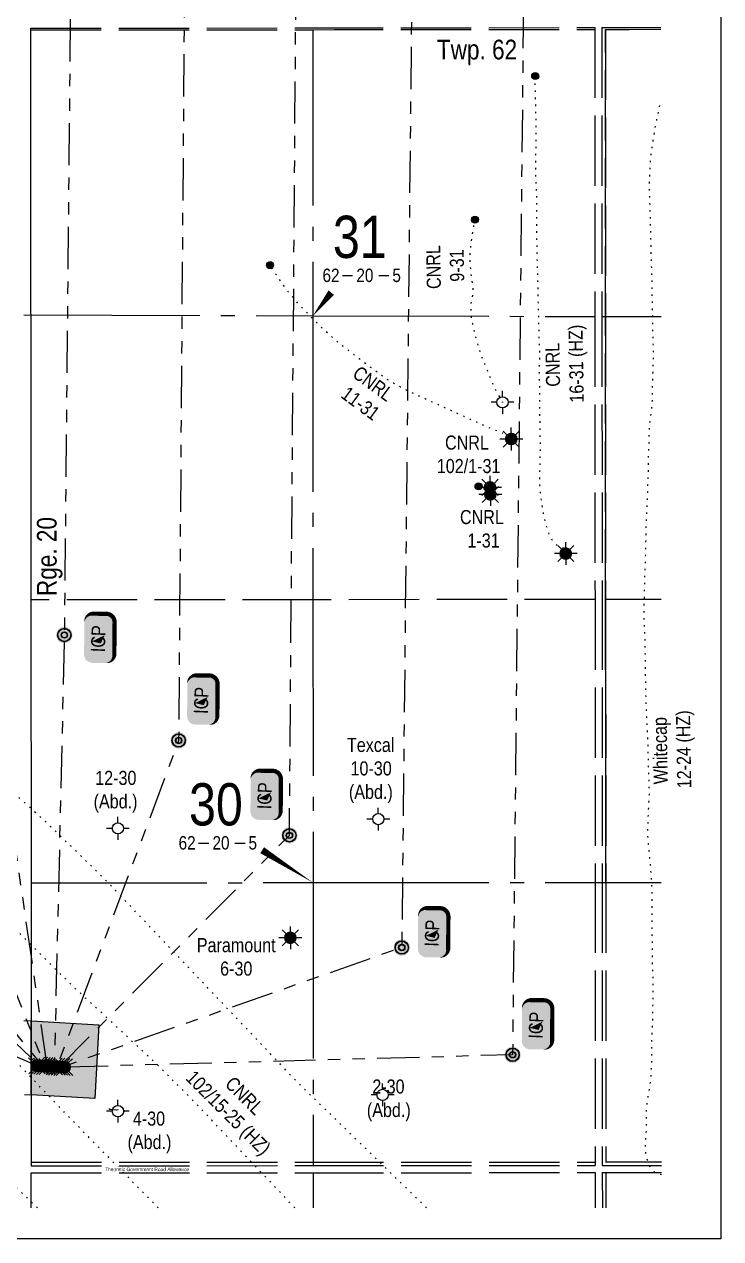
# Model space of a CAD drawing. Extents: x 492570 to 504268, y 6024618 to 6032974.
# Drawn here: x 503247 to 503742, y 6030639 to 6031501 of the extents above; entities that cross this region are included whole.
import ezdxf
from ezdxf.enums import TextEntityAlignment as Align

# ---------------------------------------------------------------- set-up
doc = ezdxf.new("R2010")
doc.units = 0
doc.header["$LTSCALE"] = 5
for name, pattern in [('foc-DOT', [1, 0.2, -0.8]), ('foc-DRILLPATH', [14.75, 6, -1.75, 1.75, -1.75, 1.75, -1.75]), ('foc-QUARTERLINE', [33, 25, -3, 2, -3]), ('foc-TRAV', [1.875, 1.25, -0.625]), ('foc-UNSURVEYED', [12.5, 10, -2.5])]:
    doc.linetypes.add(name, pattern=pattern)
for name, color, linetype in [('10', 1, 'Continuous'), ('9', 3, 'Continuous'), ('AB_SEC_N83UTMz11', 7, 'Continuous'), ('AS-CABLE', 224, 'foc-CABLE'), ('AS-DRILL-T', 8, 'Continuous'), ('C-WS-S', 8, 'Continuous'), ('D-TXT', 6, 'Continuous'), ('DETAIL-HZ-Existing', 8, 'foc-DOT'), ('DRILL-T', 8, 'Continuous'), ('F-WS-S', 8, 'Continuous'), ('L-BD', 7, 'Continuous'), ('L-MON', 1, 'Continuous'), ('L-QSEC', 8, 'foc-QUARTERLINE'), ('L-ROAD-T', 7, 'Continuous'), ('L-SEC', 7, 'Continuous'), ('L-SECLBL', 7, 'Continuous'), ('L-SECQ', 8, 'foc-QUARTERLINE'), ('L-USEC', 7, 'foc-UNSURVEYED'), ('P-PDRILLPATH', 12, 'foc-DRILLPATH'), ('P-PROPOSED', 10, 'Continuous'), ('P-PROPOSED-H', 21, 'Continuous'), ('P-TRAV', 4, 'foc-TRAV')]:
    doc.layers.add(name, color=color, linetype=linetype)
doc.layers.add('C-WS-T', color=13, linetype='Continuous', lineweight=9)
doc.layers.add('F-WS-T', color=190, linetype='Continuous', lineweight=9)
doc.styles.add('80', font='ARIALN.TTF', dxfattribs={"height": 10})
doc.styles.add('80L', font='ARIALN.TTF', dxfattribs={"height": 10})
doc.styles.add('foc-LtypeFont', font='ARIALN.TTF', dxfattribs={"height": 7.35})
doc.styles.add('SIMPLEX', font='ARIALN.TTF')
doc.linetypes.add('foc-CABLE', pattern='A,2,-1,["C",foc-LtypeFont,S=0.2,R=0,X=-0.625,Y=-0.75],-1.24,8', length=12.24)

# ---------------------------------------------------------------- blocks, each defined once
blk = doc.blocks.new('L-SECLBL')
at = {"layer": '9', "color": 7}
for p, q in [((-5.08, -27.83), (-12.29, -27.83)), ((20.7, -27.83), (13.5, -27.83))]:
    blk.add_line(p, q, dxfattribs=at)
at = {"layer": '10', "color": 2, "style": 'SIMPLEX'}
blk.add_attdef('SEC', text='', height=30, dxfattribs=at).set_placement((0, 0), align=Align.MIDDLE)
at = {"layer": '10', "color": 5, "style": '80L'}
blk.add_attdef('TWP', text='', height=9.5, dxfattribs=at).set_placement((-14.43, -27.37), align=Align.MIDDLE_RIGHT)
blk.add_attdef('RGE', text='', height=9.5, dxfattribs=at).set_placement((3.62, -27.37), align=Align.MIDDLE_CENTER)
blk.add_attdef('MER', text='', height=9.5, dxfattribs=at).set_placement((23.17, -27.37), align=Align.MIDDLE_LEFT)
blk = doc.blocks.new('GAS')
h = blk.add_hatch(color=255)
h.dxf.hatch_style = 1
edge = h.paths.add_edge_path()
edge.add_arc((0, 0), 0.9, 0, 360)
for p, q in [((-0.81, 0), (-1.62, 0)), ((-0.57, 0.57), (-1.14, 1.14)), ((0, 0.81), (0, 1.62)), ((0.57, 0.57), (1.14, 1.14)), ((1.62, 0), (0.81, 0)), ((-0.57, -0.57), (-1.14, -1.14)), ((0, -0.81), (0, -1.62)), ((1.14, -1.14), (0.57, -0.57))]:
    blk.add_line(p, q)
blk.add_circle((0, 0), 0.8)
blk = doc.blocks.new('plbh')
at = {"layer": 'L-MON'}
h = blk.add_hatch(color=255, dxfattribs=at)
h.dxf.hatch_style = 1
edge = h.paths.add_edge_path()
edge.add_arc((0, 0), 1.16, 0, 360)
h = blk.add_hatch(color=256, dxfattribs=at)
h.dxf.hatch_style = 1
h.paths.add_polyline_path([(-0.96, 0, 1), (0.96, 0, 1)])
h.paths.add_polyline_path([(0.91, 0, -1), (-0.91, 0, -1)], flags=16)
h.paths.add_polyline_path([(0.45, 0, -1), (-0.45, 0, -1)], flags=0)
h = blk.add_hatch(color=256, dxfattribs=at)
h.dxf.hatch_style = 1
h.paths.add_polyline_path([(-0.45, 0, 1), (0.45, 0, 1)])
h.paths.add_polyline_path([(0.4, 0, -1), (-0.4, 0, -1)], flags=16)
at = {"layer": 'L-MON', "color": 240}
for radius in [0.96, 0.91, 0.45, 0.4]:
    blk.add_circle((0, 0), radius, dxfattribs=at)
blk = doc.blocks.new('WC')
at = {"layer": 'L-MON'}
h = blk.add_hatch(color=255, dxfattribs=at)
h.dxf.hatch_style = 1
edge = h.paths.add_edge_path()
edge.add_arc((0, 0), 0.9, 0, 360)
at = {"layer": 'L-MON', "color": 240, "flags": 128}
for points in [[(-0.62, 0.5), (-1.23, 1.12)], [(0.52, 0.61), (1.13, 1.21)], [(-1.18, -1.18), (-0.56, -0.57)], [(1.16, -1.18), (0.56, -0.57)]]:
    blk.add_lwpolyline(points, dxfattribs=at)
at = {"layer": 'L-MON', "color": 240}
for radius in [0.8, 0.373]:
    blk.add_circle((0, 0), radius, dxfattribs=at)
blk = doc.blocks.new('GABD')
for p, q in [((-0.81, 0), (-1.62, 0)), ((0, 0.81), (0, 1.62)), ((1.62, 0), (0.81, 0)), ((0, -0.81), (0, -1.62))]:
    blk.add_line(p, q)
blk.add_circle((0, 0), 0.8)
blk = doc.blocks.new('BH-Existing')
at = {"layer": 'AS-DRILL-T'}
h = blk.add_hatch(color=256, dxfattribs=at)
h.dxf.hatch_style = 1
edge = h.paths.add_edge_path()
edge.add_arc((0, 0), 0.5, 0, 360)
blk.add_circle((0, 0), 0.5, dxfattribs=at)
blk = doc.blocks.new('*U91')
h = blk.add_hatch(color=254)
edge = h.paths.add_edge_path()
edge.add_line((-11.5, -11.5), (11.5, -11.5))
edge.add_arc((11.5, -5.5), 6, 270, 360)
edge.add_line((17.5, -5.5), (17.5, 4))
edge.add_arc((11.5, 4), 6, 0, 90)
edge.add_line((11.5, 10), (-11.5, 10))
edge.add_arc((-11.5, 4), 6, 90, 180)
edge.add_line((-17.5, 4), (-17.5, -5.5))
edge.add_arc((-11.5, -5.5), 6, 180, 270)
at = {"color": 1, "flags": 128}
blk.add_lwpolyline([(-11.5, -11.5, 3, 3, 0), (11.5, -11.5, 3, 3, 0.414214), (17.5, -5.5, 3, 3, 0), (17.5, 4, 3, 0, 0.414214), (11.5, 10, 0, 0, 0), (-11.5, 10, 0, 0, 0.414214), (-17.5, 4, 0, 0, 0), (-17.5, -5.5, 0, 3, 0.414214)], format="xyseb", close=True, dxfattribs=at)
blk.add_lwpolyline([(-3.63, -1.78, 0, 10, 0), (0, 0, 5, 5, 0)], format="xyseb", dxfattribs=at)
at = {"color": 1, "style": '80'}
blk.add_attdef('ENTER_TEXT_001', (-35.99, -5), '', height=10, dxfattribs=at)

msp = doc.modelspace()

# ---------------------------------------------------------------- hatches: boundary and pattern name
at = {"layer": 'P-PROPOSED-H'}
h = msp.add_hatch(color=256, dxfattribs=at)
h.dxf.hatch_style = 1
h.paths.add_polyline_path([(503251.888, 6030793.442), (503300.124, 6030790.755), (503297.208, 6030738.361), (503251.898, 6030740.885)])

# ---------------------------------------------------------------- linework, layer by layer
at = {"layer": 'AB_SEC_N83UTMz11'}
for p, q in [((503660.235, 6030992.273), (503660.19, 6031092.787)), ((503660.28, 6030891.759), (503660.235, 6030992.273))]:
    msp.add_line(p, q, dxfattribs=at)
at = {"layer": 'AS-CABLE', "flags": 128}
msp.add_lwpolyline([(503307.104, 6030731.327), (503307.786, 6030730.776), (503309.553, 6030730.654), (503309.556, 6030730.653), (503309.555, 6030730.648), (503312.906, 6030730.417), (503313.797, 6030730.645), (503313.798, 6030730.648)], dxfattribs=at)
at = {"layer": 'DETAIL-HZ-Existing', "flags": 128}
for points in [[(503631.855, 6031125.433), (503631.855, 6031125.433), (503631.854, 6031125.546), (503631.769, 6031125.658), (503631.509, 6031125.841), (503631.444, 6031125.903), (503631.389, 6031125.948), (503631.342, 6031125.98), (503631.302, 6031126), (503631.264, 6031126.01), (503631.194, 6031126.015), (503631.104, 6031126.023), (503631.064, 6031126.023), (503630.884, 6031126.055), (503630.734, 6031126.123), (503630.627, 6031126.185), (503630.569, 6031126.188), (503630.482, 6031126.148), (503630.487, 6031126.115), (503630.562, 6031126.103), (503630.724, 6031126.358), (503630.972, 6031126.735), (503631.184, 6031127.01), (503631.156, 6031127.415), (503631.081, 6031127.905), (503631.231, 6031128.183), (503631.361, 6031128.336), (503631.411, 6031128.423), (503631.491, 6031128.513), (503631.641, 6031128.618), (503631.841, 6031128.798), (503631.986, 6031128.976), (503632.066, 6031129.141), (503632.153, 6031129.326), (503632.278, 6031129.496), (503632.486, 6031129.698), (503632.523, 6031129.733), (503632.526, 6031129.733), (503632.526, 6031129.733), (503632.593, 6031129.746), (503632.646, 6031129.736), (503632.713, 6031129.718), (503632.796, 6031129.696), (503632.896, 6031129.674), (503633.013, 6031129.651), (503633.133, 6031129.626), (503633.256, 6031129.599), (503633.308, 6031129.579), (503633.328, 6031129.556), (503633.278, 6031129.471), (503633.106, 6031129.361), (503632.858, 6031129.274), (503632.558, 6031129.213), (503632.231, 6031129.158), (503631.896, 6031129.111), (503631.498, 6031129.103), (503630.978, 6031129.145), (503630.333, 6031129.233), (503629.593, 6031129.385), (503628.776, 6031129.625), (503627.891, 6031129.964), (503626.973, 6031130.412), (503625.883, 6031131.101), (503624.983, 6031131.794), (503624.122, 6031132.608), (503623.277, 6031133.58), (503622.452, 6031134.715), (503621.656, 6031136.015), (503620.906, 6031137.465), (503620.215, 6031139.049), (503619.592, 6031140.759), (503618.994, 6031142.567), (503618.361, 6031144.439), (503617.745, 6031146.414), (503617.205, 6031148.486), (503616.712, 6031150.658), (503616.278, 6031152.896), (503615.893, 6031155.186), (503615.504, 6031157.498), (503615.119, 6031159.846), (503614.735, 6031162.213), (503614.38, 6031164.595), (503614.104, 6031166.995), (503613.881, 6031169.405), (503613.695, 6031171.81), (503613.559, 6031174.22), (503613.468, 6031176.63), (503613.408, 6031179.045), (503613.414, 6031181.45), (503613.479, 6031183.865), (503613.553, 6031186.283), (503613.637, 6031188.698), (503613.706, 6031191.108), (503613.765, 6031193.528), (503613.835, 6031195.948), (503613.901, 6031198.368), (503613.913, 6031200.788), (503613.857, 6031203.211), (503613.792, 6031205.628), (503613.741, 6031208.043), (503613.698, 6031210.463), (503613.659, 6031212.878), (503613.641, 6031215.293), (503613.623, 6031217.706), (503613.577, 6031220.123), (503613.534, 6031222.543), (503613.51, 6031224.953), (503613.495, 6031227.373), (503613.466, 6031229.793), (503613.426, 6031232.213), (503613.405, 6031234.633), (503613.394, 6031237.043), (503613.378, 6031239.473), (503613.365, 6031241.881), (503613.359, 6031244.298), (503613.336, 6031246.713), (503613.29, 6031249.121), (503613.245, 6031251.536), (503613.231, 6031253.951), (503613.251, 6031256.371), (503613.29, 6031258.791), (503613.361, 6031262.088), (503613.4, 6031264.501), (503613.405, 6031266.921), (503613.364, 6031269.336), (503613.298, 6031271.754), (503613.225, 6031274.166), (503613.134, 6031276.581), (503613.043, 6031278.994), (503612.965, 6031281.409), (503612.912, 6031283.819), (503612.871, 6031286.234), (503612.843, 6031288.651), (503612.807, 6031291.064), (503612.749, 6031293.481), (503612.673, 6031295.896), (503612.602, 6031298.309), (503612.521, 6031300.724), (503612.418, 6031303.139), (503612.327, 6031305.549), (503612.274, 6031307.969), (503612.236, 6031310.381), (503612.19, 6031312.801), (503612.134, 6031315.214), (503612.081, 6031317.631), (503612.04, 6031320.044), (503611.985, 6031322.461), (503611.901, 6031324.869), (503611.838, 6031327.281), (503611.805, 6031329.696), (503611.736, 6031332.119), (503611.648, 6031334.534), (503611.597, 6031336.954), (503611.557, 6031339.374), (503611.503, 6031341.789), (503611.445, 6031344.199), (503611.392, 6031346.611), (503611.349, 6031349.029), (503611.318, 6031351.444), (503611.28, 6031353.856), (503611.231, 6031356.266), (503611.211, 6031358.684), (503611.21, 6031361.099), (503611.221, 6031363.516), (503611.258, 6031365.929), (503611.285, 6031368.346), (503611.294, 6031370.761), (503611.313, 6031373.176), (503611.313, 6031375.589), (503611.272, 6031378.001), (503611.206, 6031380.411), (503611.13, 6031382.826), (503611.045, 6031385.241), (503610.946, 6031387.661), (503610.836, 6031390.074), (503610.747, 6031392.476), (503610.672, 6031394.889), (503610.611, 6031397.296), (503610.58, 6031399.711), (503610.569, 6031402.126), (503610.586, 6031404.541), (503610.64, 6031406.957), (503610.712, 6031409.364), (503610.789, 6031411.782), (503610.858, 6031414.197), (503610.907, 6031416.619), (503610.919, 6031419.037), (503610.921, 6031421.457), (503610.932, 6031423.872), (503610.939, 6031426.289), (503610.921, 6031428.709), (503610.885, 6031431.124), (503610.837, 6031433.544), (503610.776, 6031435.967), (503610.703, 6031438.384), (503610.624, 6031440.807), (503610.569, 6031443.224), (503610.51, 6031445.632), (503610.44, 6031448.052), (503610.359, 6031450.462), (503610.301, 6031452.879), (503610.262, 6031455.299), (503610.222, 6031457.709), (503610.183, 6031460.127), (503610.181, 6031460.404), (503610.172, 6031464.654)], [(503699.793, 6030684.131), (503699.002, 6030684.398), (503697.882, 6030684.755), (503696.804, 6030685.077), (503695.826, 6030685.474), (503694.946, 6030686.079), (503694.138, 6030686.861), (503693.355, 6030687.718), (503692.6, 6030688.662), (503691.909, 6030689.727), (503691.314, 6030690.872), (503690.818, 6030692.084), (503690.415, 6030693.316), (503690.015, 6030694.551), (503689.574, 6030695.861), (503689.121, 6030697.433), (503688.743, 6030699.378), (503688.519, 6030701.733), (503688.463, 6030703.183), (503688.46, 6030704.676), (503688.475, 6030705.316), (503688.676, 6030708.483), (503688.992, 6030712.199), (503689.24, 6030716.239), (503689.336, 6030720.514), (503689.271, 6030724.981), (503689.321, 6030729.791), (503689.777, 6030735.092), (503690.659, 6030740.935), (503690.739, 6030741.397), (503691.726, 6030747.253), (503692.556, 6030753.981), (503692.91, 6030760.971), (503692.952, 6030768.078), (503692.984, 6030774.363), (503692.996, 6030775.211), (503693.175, 6030782.396), (503693.49, 6030789.564), (503693.746, 6030796.707), (503693.861, 6030803.922), (503693.97, 6030811.114), (503694.052, 6030818.314), (503693.901, 6030825.464), (503693.65, 6030832.599), (503693.525, 6030839.689), (503693.484, 6030846.882), (503693.391, 6030854.064), (503693.235, 6030861.189), (503693.234, 6030868.364), (503693.316, 6030875.515), (503693.38, 6030882.662), (503693.074, 6030889.845), (503692.556, 6030897.022), (503692.116, 6030904.189), (503691.502, 6030911.344), (503690.709, 6030918.439), (503690.218, 6030925.536), (503690.31, 6030932.711), (503690.59, 6030939.894), (503690.939, 6030947.114), (503691.271, 6030954.327), (503691.23, 6030961.504), (503690.954, 6030968.659), (503690.711, 6030975.837), (503690.513, 6030982.979), (503690.302, 6030990.167), (503689.986, 6030997.352), (503689.64, 6031004.532), (503689.285, 6031011.709), (503689.019, 6031018.896), (503688.841, 6031026.149), (503688.698, 6031033.294), (503688.569, 6031040.481), (503688.459, 6031047.651), (503688.413, 6031054.822), (503688.33, 6031062.017), (503687.969, 6031069.219), (503687.638, 6031076.381), (503687.598, 6031083.524), (503687.679, 6031090.657), (503687.901, 6031097.857), (503688.068, 6031105.022), (503688.232, 6031112.217), (503688.524, 6031119.392), (503688.721, 6031126.567), (503688.88, 6031133.742), (503689.004, 6031140.855), (503689.201, 6031148.058), (503689.553, 6031155.226), (503689.882, 6031162.388), (503690.161, 6031169.568), (503690.368, 6031176.756), (503690.595, 6031183.941), (503690.632, 6031191.149), (503690.828, 6031198.287), (503691.153, 6031205.464), (503691.232, 6031212.624), (503691.804, 6031219.767), (503692.811, 6031226.895), (503693.397, 6031234.043), (503693.544, 6031241.186), (503693.686, 6031248.321), (503693.915, 6031255.491), (503694.209, 6031262.616), (503694.224, 6031269.786), (503693.993, 6031276.974), (503693.847, 6031284.174), (503693.719, 6031291.389), (503693.553, 6031298.584), (503693.428, 6031305.946), (503693.317, 6031313.139), (503693.134, 6031320.269), (503692.95, 6031327.434), (503692.757, 6031334.589), (503692.554, 6031341.751), (503692.378, 6031348.919), (503692.223, 6031356.061), (503692.069, 6031363.241), (503691.859, 6031370.416), (503691.62, 6031377.599), (503691.415, 6031384.809), (503691.454, 6031391.994), (503691.778, 6031399.191), (503692.252, 6031406.367), (503693.217, 6031413.485), (503694.249, 6031420.56), (503695.375, 6031427.641), (503696.837, 6031434.677), (503698.274, 6031441.68), (503699.49, 6031447.426)], [(503586.869, 6031233.044), (503586.886, 6031232.984), (503586.904, 6031232.932), (503586.904, 6031232.932), (503586.904, 6031232.932), (503586.924, 6031232.887), (503586.946, 6031232.789), (503586.974, 6031232.689), (503587.001, 6031232.644), (503587.001, 6031232.644), (503587.001, 6031232.644), (503587.001, 6031232.644), (503586.956, 6031232.742), (503586.934, 6031232.774), (503586.861, 6031232.889), (503586.323, 6031234.127), (503586.063, 6031234.854), (503585.328, 6031236.299), (503584.553, 6031237.566), (503583.695, 6031238.989), (503582.789, 6031240.561), (503581.899, 6031242.241), (503581.013, 6031244.1), (503580.07, 6031246.268), (503578.329, 6031250.365), (503577.273, 6031252.912), (503576.268, 6031255.402), (503575.167, 6031258.054), (503573.806, 6031261.338), (503572.495, 6031264.751), (503571.289, 6031268.253), (503570.143, 6031271.885), (503569.037, 6031275.61), (503568.029, 6031279.127), (503567.145, 6031282.672), (503566.574, 6031285.237), (503565.816, 6031288.526), (503565.258, 6031291.139), (503564.865, 6031293.714), (503564.654, 6031296.404), (503564.553, 6031299.331), (503564.747, 6031303.134), (503565.496, 6031307.147), (503565.98, 6031309.887), (503566.085, 6031311.384), (503566.084, 6031312.967), (503565.986, 6031314.549), (503565.668, 6031317.124), (503565.034, 6031321.364), (503564.423, 6031326.316), (503564.082, 6031331.146), (503563.958, 6031335.784), (503564.074, 6031340.264), (503564.48, 6031344.484), (503565.159, 6031349.619), (503565.97, 6031354.72), (503567.026, 6031360.715), (503567.368, 6031362.653)], [(503593.156, 6031206.815), (503593.156, 6031206.815), (503593.134, 6031206.797), (503593.109, 6031206.78), (503593.099, 6031206.762), (503593.112, 6031206.725), (503593.152, 6031206.702), (503593.192, 6031206.687), (503593.274, 6031206.68), (503593.469, 6031206.705), (503593.489, 6031206.807), (503590.774, 6031207.279), (503591.971, 6031208.244), (503591.203, 6031208.834), (503588.766, 6031210.183), (503586.86, 6031210.97), (503583.315, 6031212.402), (503580.96, 6031213.354), (503578.589, 6031214.335), (503576.049, 6031215.412), (503572.059, 6031217.148), (503568.353, 6031218.795), (503563.1, 6031221.191), (503557.099, 6031223.987), (503550.619, 6031226.937), (503544.608, 6031229.611), (503538.507, 6031232.324), (503531.944, 6031235.315), (503525.693, 6031238.225), (503519.83, 6031240.959), (503514.511, 6031243.602), (503509.403, 6031246.431), (503505.47, 6031248.792), (503500.457, 6031252.308), (503496.328, 6031255.474), (503490.297, 6031259.93), (503485.096, 6031263.779), (503479.022, 6031268.352), (503472.466, 6031273.555), (503468.202, 6031277.129), (503464.126, 6031280.67), (503460.195, 6031284.219), (503455.867, 6031288.393), (503452.146, 6031292.244), (503448.52, 6031295.933), (503445.003, 6031299.57), (503441.277, 6031303.634), (503438.411, 6031306.816), (503435.653, 6031310.162), (503434.673, 6031311.462), (503433.415, 6031313.162), (503431.039, 6031316.493), (503429.105, 6031319.255), (503426.662, 6031322.742), (503422.9, 6031328.439), (503421.885, 6031330.061), (503421.752, 6031330.273)], [(503578.269, 6031167.504), (503578.269, 6031167.504), (503578.314, 6031167.502), (503578.437, 6031167.49), (503578.557, 6031167.467), (503578.662, 6031167.43), (503578.767, 6031167.367), (503578.897, 6031167.297), (503579.027, 6031167.222), (503579.15, 6031167.142), (503579.265, 6031167.07), (503579.36, 6031167.007), (503579.422, 6031166.972), (503579.482, 6031166.967), (503579.555, 6031166.97), (503579.625, 6031166.955), (503579.702, 6031166.917), (503579.782, 6031166.857), (503579.852, 6031166.785), (503579.93, 6031166.73), (503580.025, 6031166.707), (503580.125, 6031166.705), (503580.21, 6031166.718), (503580.28, 6031166.745), (503580.345, 6031166.778), (503580.41, 6031166.813), (503580.527, 6031166.888), (503580.617, 6031167.018), (503580.392, 6031167.468), (503580.042, 6031167.862), (503579.407, 6031168.377), (503578.844, 6031168.742), (503578.264, 6031169.027), (503577.574, 6031169.319), (503576.989, 6031169.562), (503576.251, 6031169.914), (503575.591, 6031170.259), (503575.156, 6031170.481), (503574.386, 6031170.891), (503573.616, 6031171.301), (503572.843, 6031171.711), (503572.073, 6031172.118), (503571.303, 6031172.528), (503570.533, 6031172.937), (503569.903, 6031173.272)], [(503532.943, 6030660.668), (503532.346, 6030661.249), (503517.509, 6030675.679), (503512.56, 6030680.488), (503507.571, 6030685.341), (503502.534, 6030690.257), (503497.595, 6030695.077), (503492.648, 6030699.901), (503487.742, 6030704.672), (503477.888, 6030714.266), (503472.929, 6030719.102), (503467.98, 6030723.895), (503453.038, 6030738.372), (503448.119, 6030743.136), (503443.152, 6030747.951), (503438.326, 6030752.842), (503433.556, 6030757.888), (503428.807, 6030762.892), (503423.983, 6030767.977), (503419.291, 6030772.956), (503414.55, 6030777.919), (503409.768, 6030782.923), (503400.257, 6030792.969), (503395.503, 6030797.953), (503390.734, 6030802.971), (503385.967, 6030808.002), (503376.481, 6030817.986), (503371.72, 6030823.007), (503366.925, 6030828.066), (503357.454, 6030838.127), (503352.713, 6030843.136), (503347.901, 6030848.169), (503338.415, 6030858.173), (503333.669, 6030863.184), (503328.882, 6030868.215), (503319.421, 6030878.202), (503314.564, 6030883.325), (503309.908, 6030888.249), (503305.053, 6030893.255), (503295.27, 6030902.939), (503290.314, 6030907.772), (503285.334, 6030912.578), (503275.444, 6030922.157), (503270.467, 6030927.015), (503265.493, 6030931.849), (503260.526, 6030936.625), (503250.231, 6030945.819), (503244.972, 6030950.459), (503240.008, 6030955.175), (503235.039, 6030959.954), (503230.059, 6030964.769), (503225.115, 6030969.575), (503220.144, 6030974.406), (503215.22, 6030979.254), (503210.295, 6030984.073), (503205.319, 6030988.901), (503200.357, 6030993.714), (503195.258, 6030998.403), (503189.977, 6031002.861), (503184.91, 6031007.332), (503180.013, 6031012.23), (503170.235, 6031021.944), (503165.356, 6031026.828), (503160.589, 6031031.869), (503155.628, 6031036.677), (503150.554, 6031041.298), (503145.557, 6031046.178), (503140.748, 6031051.107), (503131.06, 6031060.876), (503126.188, 6031065.834), (503116.662, 6031075.821), (503114.569, 6031078.026)], [(503439.339, 6030660.64), (503437.198, 6030662.885), (503427.757, 6030672.937), (503423.26, 6030677.695), (503418.236, 6030682.949), (503413.432, 6030687.987), (503408.91, 6030692.753), (503403.921, 6030698.009), (503399.422, 6030702.745), (503394.282, 6030708.125), (503389.556, 6030713.064), (503380.292, 6030722.856), (503375.303, 6030728.162), (503370.596, 6030733.145), (503360.996, 6030742.992), (503356.089, 6030747.895), (503351.532, 6030752.456), (503346.333, 6030757.654), (503341.429, 6030762.548), (503336.803, 6030766.951), (503331.509, 6030771.794), (503326.469, 6030776.42), (503321.513, 6030781.011), (503316.136, 6030786.081), (503311.452, 6030790.475), (503301.277, 6030799.874), (503296.193, 6030804.582), (503290.888, 6030809.485), (503285.879, 6030814.126), (503280.898, 6030818.847), (503275.809, 6030823.79), (503270.95, 6030828.566), (503266.04, 6030833.462), (503261.369, 6030838.143), (503256.277, 6030843.246), (503251.373, 6030848.13), (503246.444, 6030853.013), (503241.795, 6030857.599), (503236.891, 6030862.417), (503231.679, 6030867.553), (503222.056, 6030876.987), (503217.119, 6030881.808), (503207.318, 6030891.537), (503202.147, 6030896.763), (503197.31, 6030901.659), (503192.818, 6030906.207), (503187.574, 6030911.476), (503182.973, 6030916.084), (503173.054, 6030926.108), (503168.145, 6030931.062), (503163.283, 6030935.905), (503153.62, 6030945.482), (503148.593, 6030950.49), (503143.689, 6030955.361), (503138.955, 6030960.077), (503129.024, 6030970.066), (503124.125, 6030974.959), (503119.406, 6030979.628), (503114.45, 6030984.524), (503109.383, 6030989.584), (503099.835, 6030999.184), (503094.765, 6031004.267), (503089.886, 6031009.138), (503077.622, 6031021.231), (503075.842, 6031022.983)], [(503342.296, 6030660.603), (503340.881, 6030662.045), (503336.184, 6030666.884), (503331.315, 6030671.807), (503326.316, 6030676.883), (503321.634, 6030681.671), (503316.613, 6030686.782), (503311.924, 6030691.511), (503307.072, 6030696.409), (503302.218, 6030701.327), (503297.381, 6030706.233), (503292.667, 6030711.027), (503282.806, 6030721.113), (503278.055, 6030726.027), (503268.484, 6030736.038), (503263.732, 6030740.959), (503249.344, 6030756.067), (503244.595, 6030761.09), (503240.011, 6030765.796), (503235.237, 6030770.82), (503230.205, 6030776.135), (503225.476, 6030781.151), (503220.779, 6030786.157), (503215.072, 6030792.065), (503206.387, 6030801.1), (503201.605, 6030806.043), (503196.658, 6030810.962), (503191.694, 6030815.75), (503186.823, 6030820.438), (503181.859, 6030825.224), (503176.88, 6030830.018), (503166.936, 6030839.622), (503157.016, 6030849.211), (503151.966, 6030854.119), (503147.102, 6030858.845), (503137.107, 6030868.384), (503132.155, 6030873.178), (503127.048, 6030878.048), (503116.885, 6030887.507), (503108.718, 6030895.372), (503102.058, 6030901.935), (503097.109, 6030906.751), (503082.016, 6030920.943), (503072.106, 6030930.352), (503062.198, 6030939.994), (503057.283, 6030944.81), (503043.053, 6030959.863), (503033.727, 6030970.132), (503031.359, 6030972.871), (503029.413, 6030975.271)], [(503256.527, 6030660.57), (503250.531, 6030666.355), (503245.517, 6030671.161), (503240.541, 6030675.935), (503235.586, 6030680.723), (503230.602, 6030685.534), (503225.566, 6030690.357), (503220.567, 6030695.12), (503215.588, 6030699.879), (503210.593, 6030704.662), (503205.587, 6030709.46), (503200.64, 6030714.241), (503195.921, 6030718.84), (503190.732, 6030723.868), (503175.777, 6030738.235), (503170.861, 6030743.061), (503165.906, 6030747.919), (503156.036, 6030757.541), (503151.071, 6030762.394), (503146.087, 6030767.178), (503141.116, 6030771.999), (503136.184, 6030776.774), (503126.248, 6030786.229), (503121.187, 6030791.109), (503116.24, 6030795.903), (503111.174, 6030800.681), (503106.275, 6030805.474), (503101.323, 6030810.41), (503096.404, 6030815.201), (503091.44, 6030820.019), (503081.446, 6030829.581), (503076.492, 6030834.377), (503071.603, 6030839.153), (503061.228, 6030848.377), (503056.134, 6030852.275), (503050.575, 6030856.296), (503045.203, 6030860.651), (503040.137, 6030865.257), (503035.09, 6030870.058), (503025.28, 6030879.772), (503020.375, 6030884.658), (503015.539, 6030889.574), (503010.83, 6030894.51), (503005.98, 6030899.548), (503001.169, 6030904.507), (502996.365, 6030909.475), (502986.814, 6030919.407), (502984.563, 6030921.766), (502978.306, 6030928.311)]]:
    msp.add_lwpolyline(points, dxfattribs=at)
at = {"layer": 'L-QSEC'}
msp.add_line((503657.587, 6031293.814), (503699.551, 6031293.857), dxfattribs=at)
at = {"layer": 'L-QSEC', "flags": 128}
for points in [[(503452.144, 6031497.598), (503452.187, 6031294.384)], [(503246.788, 6031294.975), (503452.187, 6031294.384)], [(503452.187, 6031294.384), (503452.23, 6031092.674)], [(503452.187, 6031294.384), (503652.561, 6031293.808)], [(503652.74, 6030891.751), (503699.711, 6030891.798)]]:
    msp.add_lwpolyline(points, dxfattribs=at)
at = {"layer": 'L-SEC'}
for p, q in [((503251.871, 6031092.598), (503251.818, 6031498.646)), ((503251.81, 6031092.568), (503251.869, 6030891.617)), ((503251.869, 6030891.617), (503251.907, 6030690.582)), ((503251.913, 6030660.569), (503251.908, 6030685.554))]:
    msp.add_line(p, q, dxfattribs=at)
at = {"layer": 'L-SECLBL', "flags": 128}
for points in [[(503452.187, 6031294.384, 0, 4.997, 0), (503465.238, 6031310.812, 0, 0, 0)], [(503452.319, 6030891.65, 0, 4.997, 0), (503416.126, 6030914.733, 0, 0, 0)]]:
    msp.add_lwpolyline(points, format="xyseb", dxfattribs=at)
at = {"layer": 'L-SECQ'}
msp.add_line((503452.37, 6030685.626), (503452.378, 6030660.645), dxfattribs=at)
at = {"layer": 'L-SECQ', "flags": 128}
for points in [[(503452.23, 6031092.674), (503452.299, 6030891.684)], [(503251.869, 6030891.617), (503452.299, 6030891.684)], [(503452.299, 6030891.684), (503652.74, 6030891.751)], [(503452.299, 6030891.684), (503452.368, 6030690.652)]]:
    msp.add_lwpolyline(points, dxfattribs=at)
at = {"layer": 'L-USEC'}
msp.add_line((503699.789, 6030693.283), (503660.368, 6030693.244), dxfattribs=at)
at = {"layer": 'L-USEC', "flags": 128}
for points in [[(503251.817, 6031498.654), (503351.979, 6031498.758), (503366.529, 6031498.773), (503452.142, 6031498.863)], [(503251.818, 6031497.39), (503351.981, 6031497.494), (503366.531, 6031497.509), (503452.144, 6031497.598)], [(503452.142, 6031498.863), (503467.506, 6031498.879), (503552.305, 6031498.967), (503568.48, 6031498.984), (503652.468, 6031499.072)], [(503452.144, 6031497.598), (503467.507, 6031497.614), (503552.307, 6031497.703), (503568.482, 6031497.72), (503652.47, 6031497.808)], [(503652.469, 6031499.072), (503652.515, 6031395.808), (503652.561, 6031293.808)], [(503657.495, 6031499.077), (503669.456, 6031499.09), (503676.995, 6031499.097), (503699.469, 6031499.121)], [(503657.496, 6031499.077), (503657.542, 6031395.811), (503657.587, 6031293.811)], [(503660.009, 6031497.816), (503669.457, 6031497.825), (503676.997, 6031497.833), (503699.47, 6031497.857)], [(503660.1, 6031293.816), (503660.055, 6031395.816), (503660.009, 6031497.816)], [(503660.011, 6031497.811), (503660.056, 6031395.812), (503660.102, 6031293.812)], [(503652.561, 6031293.808), (503652.606, 6031193.294), (503652.65, 6031092.78)], [(503657.587, 6031293.811), (503657.632, 6031193.297), (503657.677, 6031092.782)], [(503660.19, 6031092.787), (503660.145, 6031193.302), (503660.1, 6031293.816)], [(503660.102, 6031293.812), (503660.147, 6031193.298), (503660.191, 6031092.783)], [(503452.23, 6031092.674), (503251.81, 6031092.568)], [(503652.65, 6031092.78), (503452.23, 6031092.674)], [(503652.65, 6031092.78), (503652.695, 6030992.266), (503652.74, 6030891.751)], [(503657.677, 6031092.782), (503657.722, 6030992.268), (503657.767, 6030891.753)], [(503699.631, 6031092.827), (503660.19, 6031092.787)], [(503660.191, 6031092.783), (503660.236, 6030992.269), (503660.281, 6030891.754)], [(503652.74, 6030891.751), (503652.785, 6030791.236), (503652.829, 6030690.723)], [(503657.767, 6030891.753), (503657.811, 6030791.238), (503657.856, 6030690.725)], [(503660.281, 6030891.754), (503660.326, 6030791.239), (503660.369, 6030693.24)], [(503251.907, 6030693.096), (503452.367, 6030693.167)], [(503452.367, 6030693.167), (503652.828, 6030693.237)], [(503660.369, 6030693.24), (503699.789, 6030693.254)], [(503251.907, 6030690.582), (503452.368, 6030690.652)], [(503251.908, 6030685.555), (503452.37, 6030685.626)], [(503452.368, 6030690.652), (503652.829, 6030690.723)], [(503452.37, 6030685.626), (503652.832, 6030685.696)], [(503652.832, 6030685.696), (503652.843, 6030660.71)], [(503657.856, 6030690.725), (503699.79, 6030690.739)], [(503657.858, 6030685.698), (503699.792, 6030685.713)], [(503657.858, 6030685.699), (503657.869, 6030660.712)], [(503660.372, 6030685.7), (503660.383, 6030660.712)]]:
    msp.add_lwpolyline(points, dxfattribs=at)
at = {"layer": 'P-PDRILLPATH', "flags": 128}
for points in [[(503048.025, 6032284.808), (503042.502, 6031027.551), (503259.792, 6030761.47)], [(503130.57, 6032284.847), (503121.851, 6031115.023), (503261.617, 6030761.367)], [(503263.449, 6030761.282), (503200.56, 6031192.5), (503209.277, 6032284.889)], [(503286.766, 6032242.459), (503275.555, 6031067.594), (503268.439, 6030760.985)], [(502969.285, 6032181.073), (503042.488, 6030967.584), (503257.969, 6030761.575)], [(503365.478, 6032143.819), (503356.783, 6030992.677), (503270.26, 6030760.885)], [(503272.087, 6030760.783), (503435.51, 6030925.255), (503444.189, 6032045.38)], [(503256.139, 6030761.669), (502882.562, 6030921.32), (502890.502, 6031937.625)], [(503605.588, 6031883.084), (503594.076, 6030769.41), (503275.74, 6030760.575)], [(503523.562, 6031632.858), (503515.334, 6030845.591), (503273.915, 6030760.681)]]:
    msp.add_lwpolyline(points, dxfattribs=at)
at = {"layer": 'P-PROPOSED', "flags": 128}
msp.add_lwpolyline([(503251.888, 6030793.442), (503300.124, 6030790.755), (503297.208, 6030738.361), (503251.898, 6030740.885)], close=True, dxfattribs=at)
at = {"layer": 'P-TRAV', "flags": 128}
for points in [[(503246.861, 6030793.722), (503251.888, 6030793.442)], [(503247.263, 6030741.143), (503251.898, 6030740.885)]]:
    msp.add_lwpolyline(points, dxfattribs=at)

# ---------------------------------------------------------------- block references
at = {"layer": 'AS-DRILL-T', "xscale": 4.997316549999998, "yscale": 4.997316549999998, "zscale": 4.997316549999998}
for p in [(503610.172, 6031464.654), (503567.368, 6031362.653), (503421.752, 6031330.273), (503569.903, 6031173.272)]:
    msp.add_blockref('BH-Existing', p, dxfattribs=at)
at = {"layer": 'C-WS-S', "xscale": 4.997316549999959, "yscale": 4.997316549999959, "zscale": 4.997316549999959}
for p in [(503593.156, 6031206.815), (503578.269, 6031167.504), (503631.855, 6031125.433)]:
    msp.add_blockref('GAS', p, dxfattribs=at)
at = {"layer": 'F-WS-S', "xscale": 4.997316549999959, "yscale": 4.997316549999959}
for name, p, zscale in [('GABD', (503586.924, 6031232.887), 1.249329137499989), ('GAS', (503578.041, 6031172.484), 4.997316549999959), ('GABD', (503498.664, 6030936.824), 1.249999999999988), ('GABD', (503313.601, 6030930.263), 1.249999999999988), ('GAS', (503436.147, 6030852.506), 4.997316549999959), ('GABD', (503501.723, 6030740.936), 1.249999999999988)]:
    msp.add_blockref(name, p, dxfattribs=dict(at, zscale=zscale))
at = {"layer": 'L-MON'}
ref = msp.add_blockref('*U91', (503299.673, 6031065.229), dxfattribs=dict(at, xscale=0.9991647603146542, yscale=0.9991647603146542, zscale=0.7490926300845151, rotation=89.45323920890976))
ref.add_attrib('ENTER_TEXT_001', 'ICP', (503304.291, 6031055.213), dxfattribs={"layer": '0', "color": 1, "height": 9.9916, "rotation": 87.8025, "style": '80'})
at = {"layer": 'L-MON', "xscale": 4.997316549999959, "yscale": 4.997316549999959}
for name, p, zscale in [('plbh', (503275.555, 6031067.594), 54.97048204999951), ('plbh', (503356.783, 6030992.677), 54.97048204999951), ('plbh', (503435.51, 6030925.255), 54.97048204999951), ('plbh', (503515.334, 6030845.591), 54.97048204999951), ('plbh', (503594.076, 6030769.41), 54.97048204999951), ('WC', (503256.139, 6030761.669), 4.997316549999959), ('WC', (503257.969, 6030761.575), 4.997316549999959), ('WC', (503259.792, 6030761.47), 4.997316549999959), ('WC', (503261.617, 6030761.367), 4.997316549999959), ('WC', (503263.449, 6030761.282), 4.997316549999959), ('WC', (503268.439, 6030760.985), 4.997316549999959), ('WC', (503270.26, 6030760.885), 4.997316549999959), ('WC', (503272.087, 6030760.783), 4.997316549999959), ('WC', (503273.915, 6030760.681), 4.997316549999959), ('WC', (503275.74, 6030760.575), 4.997316549999959)]:
    msp.add_blockref(name, p, dxfattribs=dict(at, zscale=zscale))
at = {"layer": 'L-MON'}
ref = msp.add_blockref('*U91', (503372.863, 6031021.398), dxfattribs=dict(at, xscale=0.9991647603146594, yscale=0.9991647603146594, zscale=0.7490926300845151, rotation=89.56724700418421))
ref.add_attrib('ENTER_TEXT_001', 'ICP', (503377.482, 6031011.382), dxfattribs={"layer": '0', "color": 1, "height": 9.9916, "rotation": 87.8025, "style": '80'})
ref = msp.add_blockref('*U91', (503417.879, 6030953.684), dxfattribs=dict(at, xscale=0.99916476031466, yscale=0.99916476031466, zscale=0.7490926300845151, rotation=89.55608153449356))
ref.add_attrib('ENTER_TEXT_001', 'ICP', (503422.497, 6030943.668), dxfattribs={"layer": '0', "color": 1, "height": 9.9916, "rotation": 87.8025, "style": '80'})
ref = msp.add_blockref('*U91', (503536.9, 6030856.086), dxfattribs=dict(at, xscale=0.99916476031466, yscale=0.99916476031466, zscale=0.7490926300845151, rotation=89.55608153449356))
ref.add_attrib('ENTER_TEXT_001', 'ICP', (503541.519, 6030846.07), dxfattribs={"layer": '0', "color": 1, "height": 9.9916, "rotation": 87.8025, "style": '80'})
ref = msp.add_blockref('*U91', (503610.764, 6030790.694), dxfattribs=dict(at, xscale=0.99916476031466, yscale=0.99916476031466, zscale=0.7490926300845151, rotation=89.55608153449356))
ref.add_attrib('ENTER_TEXT_001', 'ICP', (503615.382, 6030780.678), dxfattribs={"layer": '0', "color": 1, "height": 9.9916, "rotation": 87.8025, "style": '80'})
at = {"layer": 'L-SECLBL', "xscale": 0.99946331, "yscale": 0.99946331, "zscale": 0.2498677499999959}
for p, values in [((503485.509, 6031350.444), {'SEC': '31', 'TWP': '62', 'RGE': '20', 'MER': '5'}), ((503383.261, 6030947.328), {'SEC': '30', 'TWP': '62', 'RGE': '20', 'MER': '5'})]:
    msp.add_blockref('L-SECLBL', p, dxfattribs=at).add_auto_attribs(values)

# ---------------------------------------------------------------- texts
at = {"layer": 'C-WS-T', "char_height": 9.99463, "attachment_point": 1, "style": '80L'}
for s, insert in [('\\pi12.284;CNRL\\P\\pi6.4483;102/1-31', (503533.786, 6031209.274)), ('\\pi12.284;CNRL\\P\\pi17.592;1-31', (503544.409, 6031156.379))]:
    msp.add_mtext_dynamic_manual_height_columns(s, width=54.75, gutter_width=49.973, heights=[0], dxfattribs=dict(at, insert=insert))
at = {"layer": 'D-TXT', "color": 3, "char_height": 13.9925, "attachment_point": 1, "style": '80L'}
for s, width, gutter_width, insert, rotation in [('Twp. 62', 101.34098, 47.475, (503540.298, 6031490.415), 0.059968), ('Rge. 20', 55.51884, 47.5, (503256.066, 6031095.259), 90.007579)]:
    msp.add_mtext_dynamic_manual_height_columns(s, width=width, gutter_width=gutter_width, heights=[0], dxfattribs=dict(at, insert=insert, rotation=rotation))
at = {"layer": 'DRILL-T', "insert": (503379.717, 6030771.306), "char_height": 9.99463, "attachment_point": 1, "rotation": 315.019144, "style": '80L'}
msp.add_mtext_dynamic_manual_height_columns('\\pi23.16;CNRL\\P\\pi0.39563;102/15-25 (HZ)', width=76.50094, gutter_width=49.973, heights=[0], dxfattribs=at)
at = {"layer": 'F-WS-S', "char_height": 9.99463, "attachment_point": 1, "style": '80L'}
for s, width, insert, rotation in [('\\pi0.32268;CNRL\\P\\pi5.245;9-31', 30.82697, (503533.166, 6031312.957), 91.015696), ('\\pi12.284;CNRL\\P\\pi0.66356;16-31 (HZ)', 54.75, (503618.09, 6031231.604), 91.015696), ('\\pi12.284;CNRL\\P\\pi14.408;11-31', 54.75, (503475.602, 6031266.779), 323.543419), ('\\pi3.8235;Whitecap\\P\\pi0.66356;12-24 (HZ)', 54.75, (503694.465, 6030957.673), 91.015696)]:
    msp.add_mtext_dynamic_manual_height_columns(s, width=width, gutter_width=49.973, heights=[0], dxfattribs=dict(at, insert=insert, rotation=rotation))
at = {"layer": 'F-WS-T', "char_height": 9.99463, "attachment_point": 1, "style": '80L'}
for s, width, insert in [('\\pi-1.0136;Texcal\\P\\pi1.5464;10-30\\P\\pi0.39426;(Abd.)', 30.58153, (503477.378, 6030994.497)), ('\\pi1.5464;12-30\\P\\pi0.39426;(Abd.)', 30.58153, (503295.951, 6030971.106)), ('\\pi-20.525;Paramount\\P\\pi-3.9647;6-30', 14.00974, (503390.208, 6030852.29)), ('\\pi-6.0165;2-30\\P\\pi-9.8991;(Abd.)', 9.99471, (503500.419, 6030751.859))]:
    msp.add_mtext_dynamic_manual_height_columns(s, width=width, gutter_width=49.973, heights=[0], dxfattribs=dict(at, insert=insert))

# ---------------------------------------------------------------- next in the draw order: texts
at = {"layer": 'L-ROAD-T', "insert": (503334.379, 6030689.248), "char_height": 2.49868, "width": 49.96037, "attachment_point": 2, "rotation": 0.010113, "style": '80L', "bg_fill": 3, "box_fill_scale": 1.2, "bg_fill_color": 256, "bg_fill_transparency": 0}
msp.add_mtext('Theoretic Government Road Allowance', dxfattribs=at)

# ---------------------------------------------------------------- next in the draw order: linework, layer by layer
at = {"layer": 'L-BD'}
msp.add_lwpolyline([(502732.532, 6032347.834), (503741.99, 6032347.834), (503741.99, 6030638.752), (502732.532, 6030638.752)], close=True, dxfattribs=at)

# ---------------------------------------------------------------- next in the draw order: texts
at = {"layer": 'F-WS-T', "insert": (503320.06, 6030729.08), "char_height": 9.99471, "attachment_point": 1, "style": '80L', "bg_fill": 3, "box_fill_scale": 1.2, "bg_fill_color": 256, "bg_fill_transparency": 0}
msp.add_mtext_dynamic_manual_height_columns('\\pi4.1814;4-30\\P\\pi0.39415;(Abd.)', width=30.58153, gutter_width=49.973, heights=[0], dxfattribs=at)

# ---------------------------------------------------------------- next in the draw order: block references
at = {"layer": 'F-WS-S', "xscale": 4.997316549999959, "yscale": 4.997316549999959, "zscale": 1.249999999999984}
msp.add_blockref('GABD', (503313.626, 6030729.367), dxfattribs=at)

doc.saveas('drawing.dxf')
